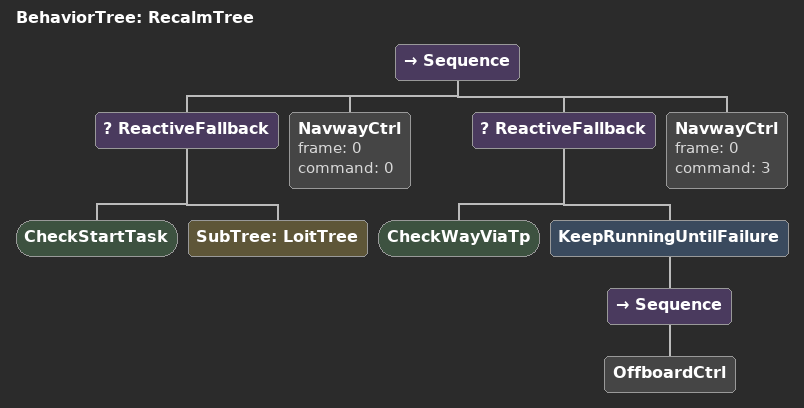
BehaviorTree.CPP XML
<root BTCPP_format="4">
    <BehaviorTree ID="RecalmTree">
        <Sequence>

            <ReactiveFallback>
                <CheckStartTask/>
                <SubTree ID="LoitTree" />
            </ReactiveFallback>

            <NavwayCtrl frame="0" command="0"/>
            <ReactiveFallback>
                <CheckWayViaTp />

                <KeepRunningUntilFailure>
                    <Sequence>
                        <OffboardCtrl />
                    </Sequence>
                </KeepRunningUntilFailure>
            </ReactiveFallback>
            <NavwayCtrl frame="0" command="3"/>
        </Sequence>
    </BehaviorTree>

</root>
